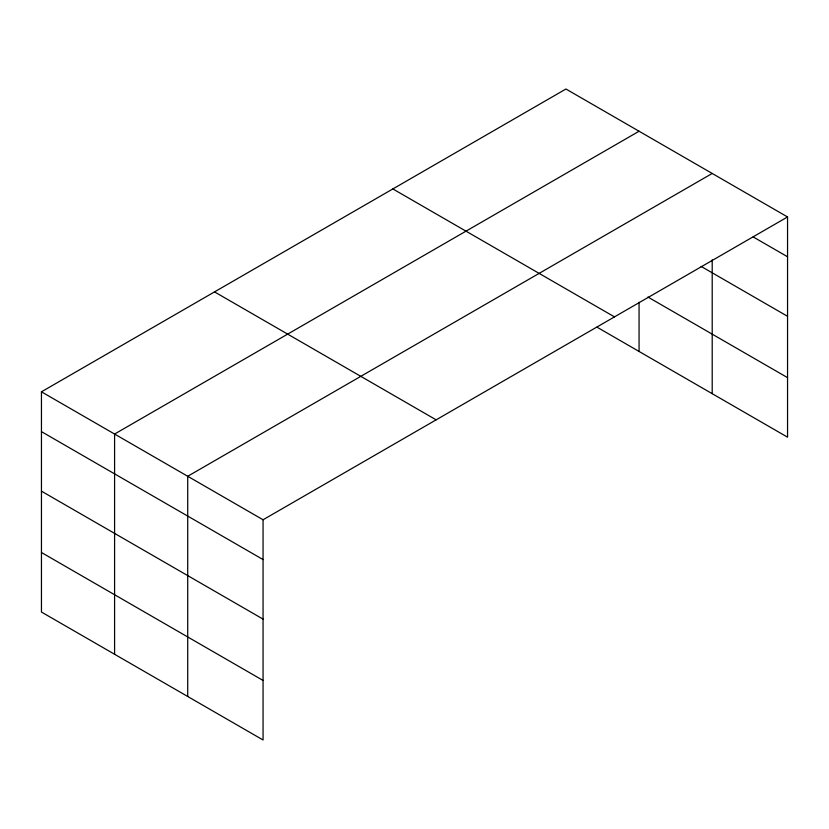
<?xml version="1.0" encoding="UTF-8"?>
<svg xmlns="http://www.w3.org/2000/svg" width="829" height="829" viewBox="0 0 829 829"><rect width="100%" height="100%" fill="white"/><g stroke="black" fill="none" stroke-linecap="round" stroke-linejoin="round"><path stroke-width="1.24" d="M712.204 259.86L712.204 393.682M596.963 327.144L787.55 437.184L787.55 216.96L565.938 89.014L41.45 391.816L41.45 612.04L263.062 739.986L263.062 519.773L41.45 391.816M639.066 131.241L114.589 434.044L114.589 654.257M712.204 173.458L187.717 476.271L187.717 696.484M263.062 519.773L787.55 216.96M753.198 236.939L787.55 256.772M701.116 266.41L787.55 316.305M647.936 297.041L787.55 377.641M392.853 188.939L614.476 316.885M214.524 291.891L436.147 419.847M41.45 431.629L263.062 559.575M41.45 491.162L263.062 619.108M41.45 552.497L263.062 680.454M639.066 302.274L639.066 351.455"/></g></svg>
